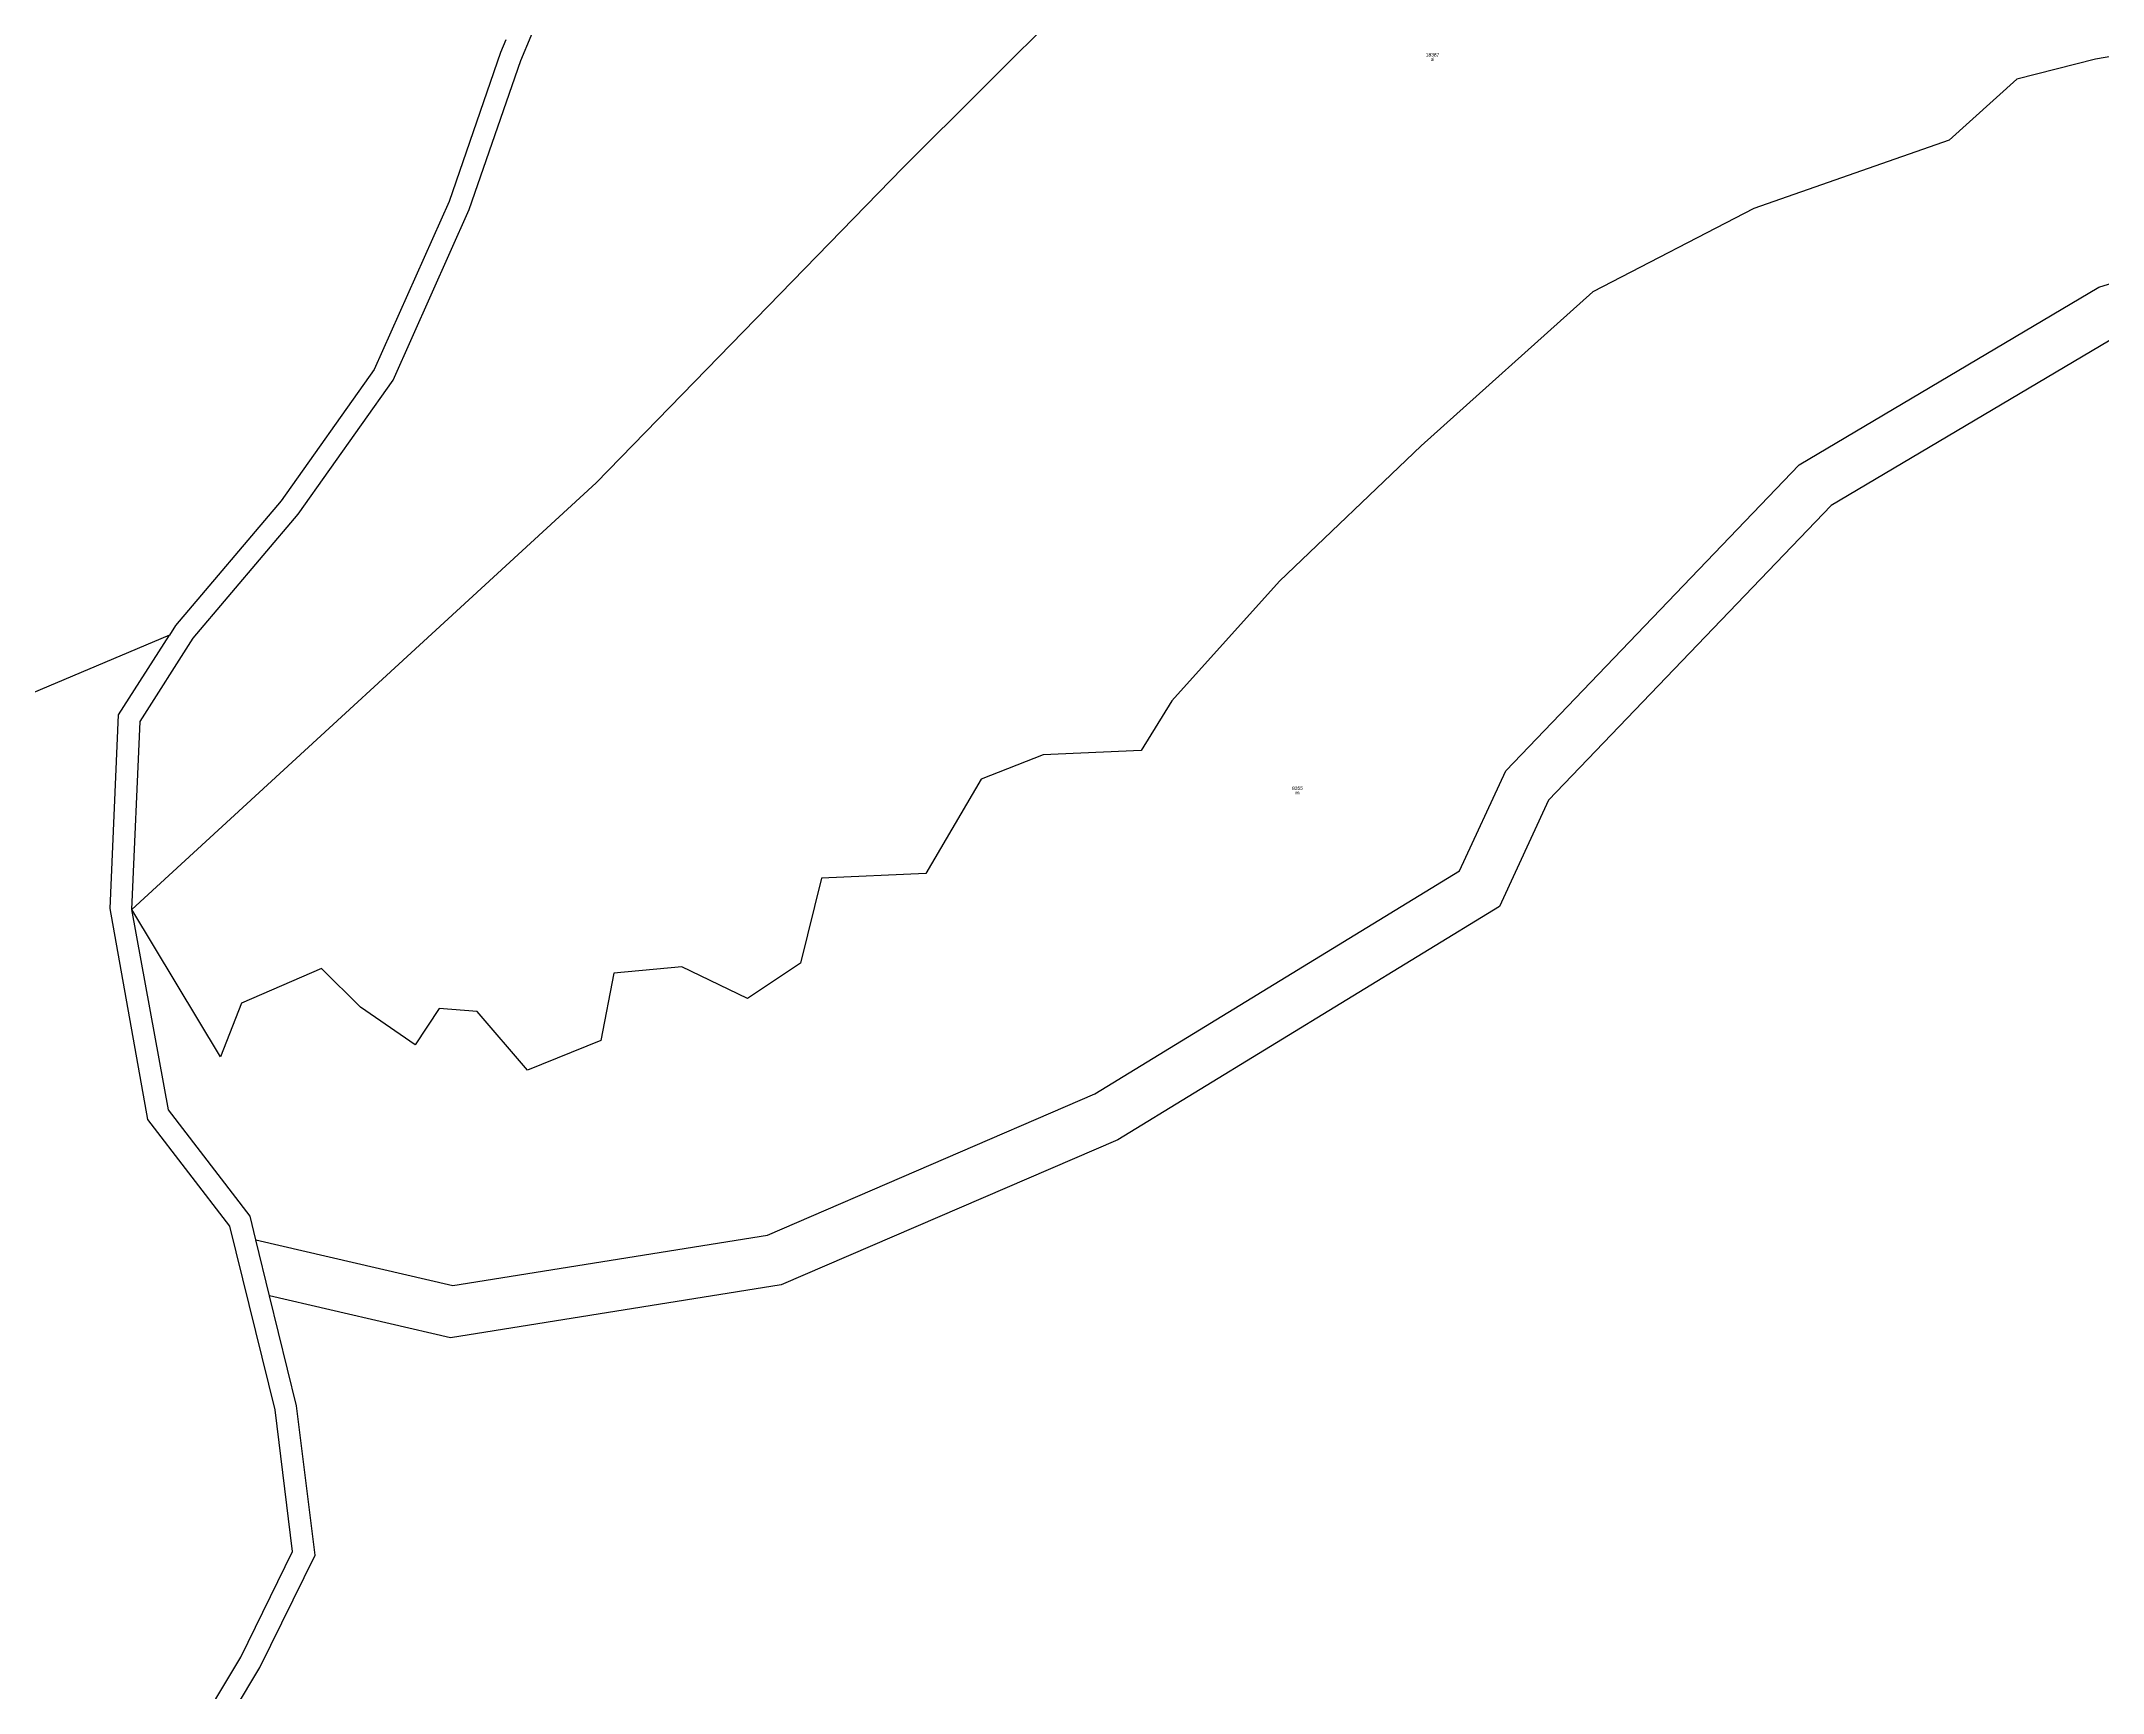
# Model space of a CAD drawing. Header units: metres. Extents: x 482721 to 483773, y 4630440 to 4631301.
# Drawn here: x 483203.6 to 483438, y 4630734.1 to 4630921.9 of the extents above; entities that cross this region are included whole.
import ezdxf
from ezdxf.enums import TextEntityAlignment as Align

# ---------------------------------------------------------------- set-up
doc = ezdxf.new("R2010")
doc.units = ezdxf.units.M

msp = doc.modelspace()

# ---------------------------------------------------------------- linework, layer by layer
at = {"layer": 'PG-LI'}
for p, q in [((483212.4285, 4630845.298), (483218.2085, 4630854.368)), ((483218.108, 4630800.3775), (483213.9585, 4630823.178)), ((483224.018, 4630806.3975), (483213.9585, 4630823.178)), ((483229.608, 4630779.2475), (483228.048, 4630785.6275)), ((483232.668, 4630766.7475), (483229.608, 4630779.2475))]:
    msp.add_line(p, q, dxfattribs=at)
for points in [[(483213.9585, 4630823.178), (483214.8785, 4630844.538), (483220.9085, 4630853.998), (483232.8485, 4630868.0975), (483243.659, 4630883.3375), (483252.309, 4630902.7375), (483258.169, 4630919.6875), (483269.9295, 4630947.7675), (483273.1395, 4630966.5975), (483289.0895, 4630991.0375), (483307.87, 4631004.2075)], [(483375.75, 4630977.427), (483357.9995, 4630958.797), (483329.2795, 4630935.097), (483301.579, 4630907.477), (483266.719, 4630871.6575), (483213.9585, 4630823.178)], [(483256.459, 4630922.0275), (483255.849, 4630920.5775), (483249.999, 4630903.6375), (483241.499, 4630884.5675), (483230.9085, 4630869.6375), (483218.9085, 4630855.468), (483218.2085, 4630854.368)], [(483448.1795, 4630921.716), (483437.1795, 4630919.816), (483428.2195, 4630917.5465), (483420.5395, 4630910.6165), (483398.319, 4630902.8565), (483380.029, 4630893.3865), (483360.509, 4630875.8865), (483344.399, 4630860.477), (483332.1885, 4630846.877), (483328.6685, 4630841.247), (483317.5585, 4630840.737), (483310.4885, 4630837.987), (483304.2185, 4630827.257), (483292.3285, 4630826.737), (483289.9685, 4630817.067), (483283.9185, 4630813.057), (483276.4485, 4630816.6575), (483268.7385, 4630815.9275), (483267.2585, 4630808.2875), (483258.9285, 4630804.8975), (483253.1985, 4630811.5575), (483248.8985, 4630811.8975), (483246.1385, 4630807.7975), (483239.9285, 4630812.0475), (483235.4885, 4630816.4475), (483226.3985, 4630812.5275), (483224.018, 4630806.3975)], [(483228.048, 4630785.6275), (483250.428, 4630780.4175), (483286.188, 4630786.157), (483323.4085, 4630802.197), (483364.8885, 4630827.5565), (483370.1585, 4630838.9265), (483403.499, 4630873.7065), (483437.549, 4630893.916), (483451.6995, 4630898.256)], [(483439.669, 4630888.396), (483407.129, 4630869.0965), (483375.0085, 4630835.5865), (483369.4085, 4630823.4965), (483326.0485, 4630796.977), (483287.778, 4630780.497), (483250.178, 4630774.4575), (483229.608, 4630779.2475)], [(483218.2085, 4630854.368), (483173.0785, 4630835.288), (483162.6285, 4630824.888), (483159.888, 4630814.828), (483150.938, 4630807.988), (483132.748, 4630805.3785), (483120.738, 4630806.3785), (483104.288, 4630810.5085), (483091.298, 4630802.3585)], [(483165.627, 4630660.358), (483170.277, 4630666.718), (483185.637, 4630682.508), (483202.0775, 4630699.2875), (483215.2275, 4630719.6375), (483226.3175, 4630738.1775), (483232.208, 4630750.1775), (483230.228, 4630766.2875), (483225.098, 4630787.1575), (483215.768, 4630799.3075), (483211.4785, 4630823.268), (483212.4285, 4630845.298)], [(483228.048, 4630785.6275), (483227.388, 4630788.2875), (483218.108, 4630800.3775)], [(483170.076, 4630535.6675), (483169.806, 4630543.1575), (483162.6465, 4630559.0875), (483155.3865, 4630572.338), (483148.6165, 4630587.628), (483149.6665, 4630606.938), (483153.1465, 4630622.218), (483155.207, 4630641.928), (483172.167, 4630665.108), (483187.397, 4630680.7675), (483204.0175, 4630697.7275), (483217.3275, 4630718.3275), (483228.4975, 4630736.9875), (483234.768, 4630749.7575), (483232.668, 4630766.7475)]]:
    msp.add_lwpolyline(points, dxfattribs=at)

# ---------------------------------------------------------------- texts
at = {"layer": 'PG-AA'}
for s, p in [('ai', (483361.81, 4630920.01)), ('m', (483346.46, 4630836.64))]:
    msp.add_text(s, height=0.4, dxfattribs=at).set_placement(p, align=Align.TOP_CENTER)
at = {"layer": 'PG-AS'}
for s, p in [('18387', (483361.81, 4630920.01)), ('8355', (483346.46, 4630836.64))]:
    msp.add_text(s, height=0.4, dxfattribs=at).set_placement(p, align=Align.BOTTOM_CENTER)

doc.saveas('drawing.dxf')
